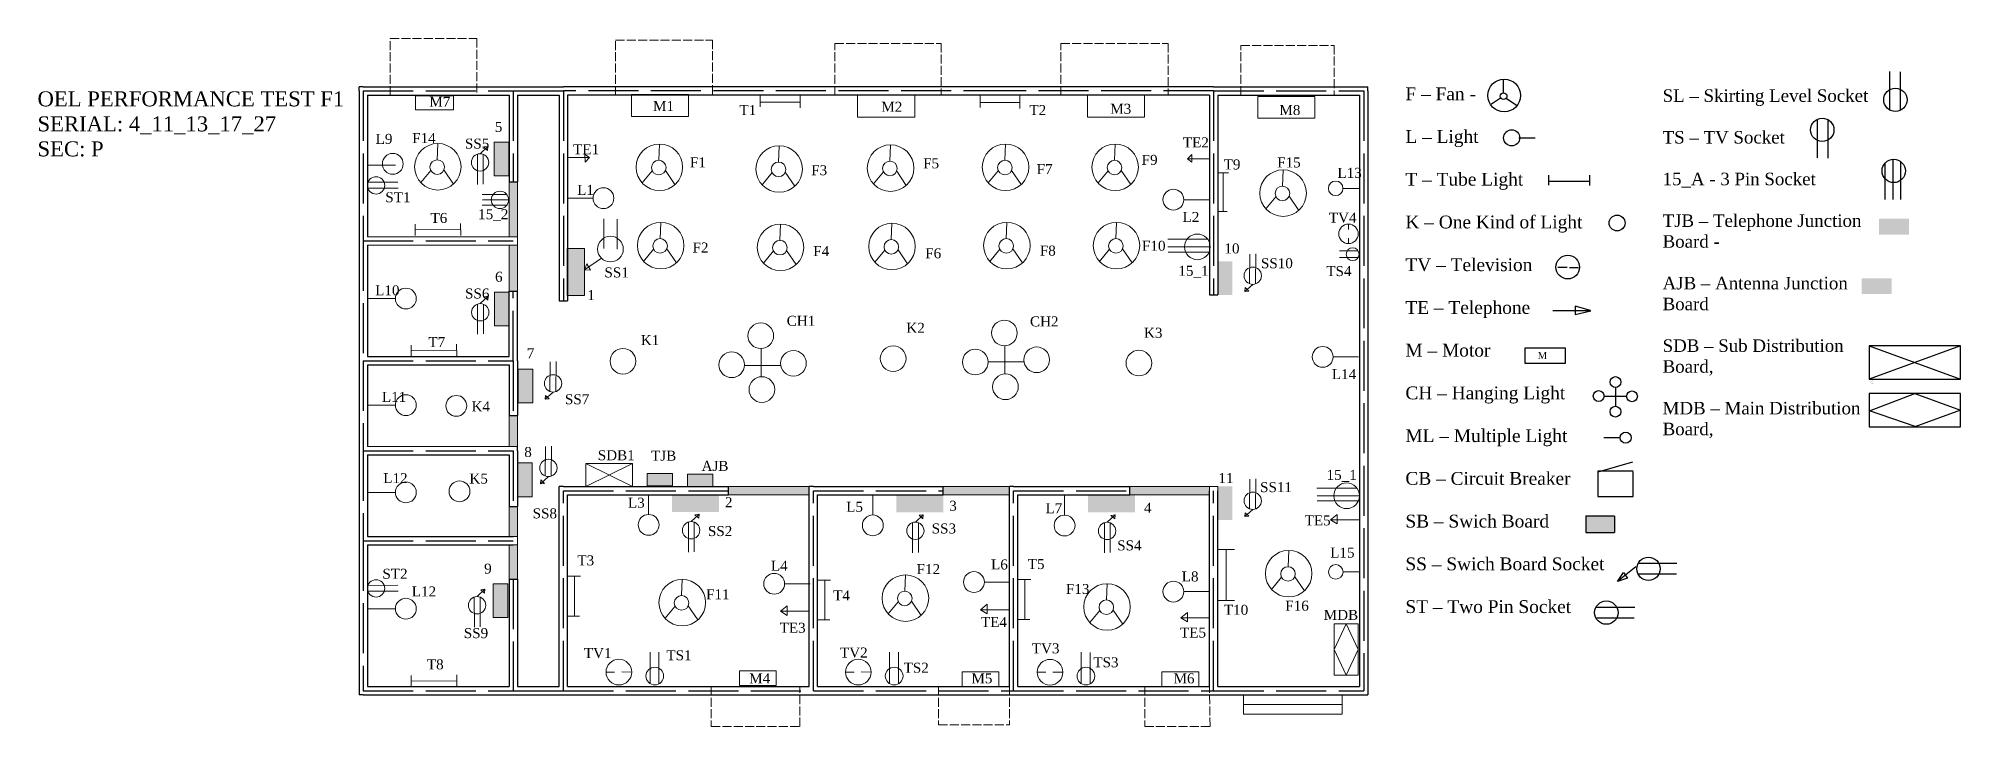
# Model space of a CAD drawing. Header units: inches. Extents: x -204 to 2101, y 273 to 1099.
import ezdxf

# ---------------------------------------------------------------- set-up
doc = ezdxf.new("R2010")
doc.units = ezdxf.units.IN
doc.header["$LTSCALE"] = 5
doc.header["$MEASUREMENT"] = 0
doc.linetypes.add('ACAD_ISO02W100', pattern=[15, 12, -3])

msp = doc.modelspace()

# ---------------------------------------------------------------- hatches: boundary and pattern name
at = {"lineweight": 18, "ltscale": 0.18}
h = msp.add_hatch(color=256, dxfattribs=at)
h.set_gradient(color1=(77, 179, 90), color2=(101, 189, 113), one_color=1, tint=0.57)
h.paths.add_polyline_path([(342.4, 974.1), (360, 974.1), (360, 933.6), (342.4, 933.6)])
h = msp.add_hatch(color=256, dxfattribs=at)
h.set_gradient(color1=(42, 68, 213), color2=(72, 94, 219), one_color=1, tint=0.57)
h.paths.add_polyline_path([(360.2, 926.6), (360.2, 860.7), (370.2, 860.7), (370.2, 926.6)])
h = msp.add_hatch(color=5)
h.set_gradient(color1=(241, 4, 51), color2=(252, 64, 102), one_color=1, tint=0.62)
h.paths.add_polyline_path([(2039.1, 863.2), (2039.1, 882.2), (2003.4, 882.2), (2003.4, 875.6), (2003.4, 863.2)])
h = msp.add_hatch(color=256, dxfattribs=at)
h.set_gradient(color1=(42, 68, 213), color2=(72, 94, 219), one_color=1, tint=0.57)
h.paths.add_polyline_path([(360.2, 795.4), (360.2, 850.7), (370.2, 850.7), (370.2, 795.4)])
h = msp.add_hatch(color=256, dxfattribs=at)
h.set_gradient(color1=(88, 175, 80), color2=(112, 186, 105), one_color=1, tint=0.57)
h.paths.add_polyline_path([(429.6, 846.5), (450.4, 846.5), (450.4, 790.1), (429.6, 790.1)])
h = msp.add_hatch(color=256, dxfattribs=at)
h.set_gradient(color1=(77, 179, 90), color2=(101, 189, 113), one_color=1, tint=0.57)
h.paths.add_polyline_path([(1210.2, 831.1), (1227.8, 831.1), (1227.8, 790.7), (1210.2, 790.7)])
h = msp.add_hatch(color=5)
h.set_gradient(color1=(110, 175, 168), color2=(97, 168, 161), one_color=1, tint=0.52, name='SPHERICAL')
h.paths.add_polyline_path([(2018.3, 791.9), (2018.3, 810.8), (1982.5, 810.8), (1982.5, 804.3), (1982.5, 791.9)])
h = msp.add_hatch(color=256, dxfattribs=at)
h.set_gradient(color1=(77, 179, 90), color2=(101, 189, 113), one_color=1, tint=0.57)
h.paths.add_polyline_path([(342.6, 794.2), (360.3, 794.2), (360.3, 753.7), (342.6, 753.7)])
h = msp.add_hatch(color=256, dxfattribs=at)
h.set_gradient(color1=(77, 179, 90), color2=(101, 189, 113), one_color=1, tint=0.57)
h.paths.add_polyline_path([(370.9, 701.8), (388.6, 701.8), (388.6, 661.3), (370.9, 661.3)])
h = msp.add_hatch(color=256, dxfattribs=at)
h.set_gradient(color1=(42, 68, 213), color2=(72, 94, 219), one_color=1, tint=0.57)
h.paths.add_polyline_path([(360.2, 646), (370.2, 646), (370.2, 608.7), (360.2, 608.7)])
h = msp.add_hatch(color=256, dxfattribs=at)
h.set_gradient(color1=(77, 179, 90), color2=(101, 189, 113), one_color=1, tint=0.57)
h.paths.add_polyline_path([(370.2, 589.1), (387.8, 589.1), (387.8, 548.6), (370.2, 548.6)])
h = msp.add_hatch(color=256, dxfattribs=at)
h.set_gradient(color1=(247, 8, 56), color2=(248, 42, 84), one_color=1, tint=0.57)
h.paths.add_polyline_path([(525.8, 576.6), (556.2, 576.6), (556.2, 561.8), (525.8, 561.8)])
h = msp.add_hatch(color=256, dxfattribs=at)
h.set_gradient(color1=(78, 177, 139), color2=(103, 188, 155), one_color=1, tint=0.57)
h.paths.add_polyline_path([(574.1, 575.5), (604.5, 575.5), (604.5, 560.7), (574.1, 560.7)])
h = msp.add_hatch(color=256, dxfattribs=at)
h.set_gradient(color1=(42, 68, 213), color2=(72, 94, 219), one_color=1, tint=0.57)
h.paths.add_polyline_path([(623.1, 560.7), (720.2, 560.7), (720.2, 550.7), (623.1, 550.7)])
h = msp.add_hatch(color=256, dxfattribs=at)
h.set_gradient(color1=(42, 68, 213), color2=(72, 94, 219), one_color=1, tint=0.57)
h.paths.add_polyline_path([(880.9, 560.7), (960.2, 560.7), (960.2, 550.7), (880.9, 550.7)])
h = msp.add_hatch(color=256, dxfattribs=at)
h.set_gradient(color1=(42, 68, 213), color2=(72, 94, 219), one_color=1, tint=0.57)
h.paths.add_polyline_path([(1104.8, 550.7), (1104.8, 560.7), (1200.2, 560.7), (1200.2, 550.7)])
h = msp.add_hatch(color=256, dxfattribs=at)
h.set_gradient(color1=(77, 179, 90), color2=(101, 189, 113), one_color=1, tint=0.57)
h.paths.add_polyline_path([(1210.2, 560.9), (1227.8, 560.9), (1227.8, 520.5), (1210.2, 520.5)])
h = msp.add_hatch(color=256, dxfattribs=at)
h.set_gradient(color1=(42, 68, 213), color2=(72, 94, 219), one_color=1, tint=0.57)
h.paths.add_polyline_path([(360.2, 536.7), (370.2, 536.7), (370.2, 500.7), (360.2, 500.7)])
h = msp.add_hatch(color=256, dxfattribs=at)
h.set_gradient(color1=(88, 175, 80), color2=(112, 186, 105), one_color=1, tint=0.57)
h.paths.add_polyline_path([(555.6, 530.4), (555.6, 551.3), (612, 551.3), (612, 530.4)])
h = msp.add_hatch(color=256, dxfattribs=at)
h.set_gradient(color1=(88, 175, 80), color2=(112, 186, 105), one_color=1, tint=0.57)
h.paths.add_polyline_path([(824.4, 529.8), (824.4, 550.7), (880.9, 550.7), (880.9, 529.8)])
h = msp.add_hatch(color=256, dxfattribs=at)
h.set_gradient(color1=(88, 175, 80), color2=(112, 186, 105), one_color=1, tint=0.57)
h.paths.add_polyline_path([(1054.4, 529.7), (1054.4, 550.5), (1110.9, 550.5), (1110.9, 529.7)])
h = msp.add_hatch(color=5)
h.set_gradient(color1=(102, 122, 110), color2=(122, 144, 130), one_color=1, tint=0.52, name='SPHERICAL')
h.paths.add_polyline_path([(1651.7, 525.1), (1651.7, 505.7), (1686.1, 505.7), (1686.1, 525.1)])
h = msp.add_hatch(color=256, dxfattribs=at)
h.set_gradient(color1=(42, 68, 213), color2=(72, 94, 219), one_color=1, tint=0.57)
h.paths.add_polyline_path([(370.2, 490.7), (370.2, 449.8), (360.2, 449.8), (360.2, 490.7)])
h = msp.add_hatch(color=256, dxfattribs=at)
h.set_gradient(color1=(77, 179, 90), color2=(101, 189, 113), one_color=1, tint=0.57)
h.paths.add_polyline_path([(341, 444.1), (358.6, 444.1), (358.6, 403.6), (341, 403.6)])

# ---------------------------------------------------------------- linework, layer by layer
at = {"linetype": 'ACAD_ISO02W100', "lineweight": 18, "ltscale": 0.18}
for p, q in [((217.4, 1030.7), (217.4, 1098.6)), ((217.4, 1098.6), (321.4, 1098.6)), ((321.4, 1098.6), (321.4, 1030.7)), ((487.9, 1030.7), (487.9, 1096.7)), ((487.9, 1096.7), (604.2, 1096.7)), ((604.2, 1096.7), (604.2, 1030.7)), ((750.9, 1030.7), (750.9, 1092.7)), ((750.9, 1092.7), (878.5, 1092.7)), ((878.5, 1092.7), (878.5, 1030.7)), ((1021.9, 1030.7), (1021.9, 1092.7)), ((1021.9, 1092.7), (1150.5, 1092.7)), ((1150.5, 1092.7), (1150.5, 1030.7)), ((1237.8, 1030.7), (1237.8, 1090.3)), ((1237.8, 1090.3), (1349.6, 1090.3)), ((1349.6, 1090.3), (1349.6, 1030.7)), ((602.6, 320.7), (602.6, 272.7)), ((708.7, 272.7), (708.7, 320.7)), ((875.3, 320.7), (875.3, 274.8)), ((960.2, 320.7), (960.2, 274.8)), ((1122.5, 320.7), (1122.5, 272.7)), ((1201, 272.7), (1200.2, 320.7)), ((602.6, 272.7), (708.7, 272.7)), ((875.3, 274.8), (960.2, 274.8)), ((1122.5, 272.7), (1201, 272.7))]:
    msp.add_line(p, q, dxfattribs=at)
for p, q in [((180.2, 1035.7), (180.2, 1040.7)), ((185.2, 1040.7), (180.2, 1040.7)), ((185.2, 1040.7), (365.2, 1040.7)), ((365.2, 1040.7), (425.2, 1040.7)), ((965.2, 1040.7), (425.2, 1040.7)), ((1205.2, 1040.7), (965.2, 1040.7)), ((1205.2, 1040.7), (1385.2, 1040.7)), ((1385.2, 1040.7), (1390.2, 1040.7)), ((1390.2, 1035.7), (1390.2, 1040.7)), ((180.2, 1035.7), (180.2, 855.7)), ((190.2, 1030.7), (360.2, 1030.7)), ((190.2, 1030.7), (190.2, 860.7)), ((360.2, 1030.7), (360.2, 926.6)), ((370.2, 1030.7), (420.2, 1030.7)), ((370.2, 1030.7), (370.2, 926.6)), ((420.2, 1030.7), (420.2, 783.7)), ((965.2, 1030.7), (430.2, 1030.7)), ((430.2, 1030.7), (430.2, 783.7)), ((1200.2, 1030.7), (965.2, 1030.7)), ((1200.2, 1030.7), (1200.2, 790.7)), ((1210.2, 1030.7), (1380.2, 1030.7)), ((1210.2, 1030.7), (1210.2, 790.7)), ((1380.2, 1030.7), (1380.2, 320.7)), ((1390.2, 1035.7), (1390.2, 315.7)), ((360.2, 926.6), (370.2, 926.6)), ((180.2, 855.7), (180.2, 711.7)), ((190.2, 850.7), (190.2, 716.7)), ((360.2, 716.7), (360.2, 795.4)), ((360.2, 795.4), (370.2, 795.4)), ((370.2, 711.7), (370.2, 795.4)), ((1200.2, 790.7), (1210.2, 790.7)), ((420.2, 783.7), (430.2, 783.7)), ((190.2, 716.7), (360.2, 716.7)), ((180.2, 711.7), (180.2, 603.7)), ((190.2, 706.7), (360.2, 706.7)), ((190.2, 706.7), (190.2, 608.7)), ((360.2, 706.7), (360.2, 646)), ((370.2, 711.7), (370.2, 646)), ((360.2, 646), (370.2, 646)), ((180.2, 603.7), (180.2, 495.7)), ((370.2, 603.7), (370.2, 608.7)), ((370.2, 603.7), (370.2, 536.7)), ((190.2, 598.7), (360.2, 598.7)), ((190.2, 598.7), (190.2, 500.7)), ((360.2, 598.7), (360.2, 536.7)), ((420.2, 555.7), (420.2, 560.7)), ((425.2, 560.7), (420.2, 560.7)), ((420.2, 320.7), (420.2, 555.7)), ((425.2, 560.7), (623.1, 560.7)), ((623.1, 550.7), (623.1, 560.7)), ((720.2, 555.7), (720.2, 560.7)), ((725.2, 560.7), (720.2, 560.7)), ((720.2, 320.7), (720.2, 555.7)), ((725.2, 560.7), (880.9, 560.7)), ((880.9, 550.7), (880.9, 560.7)), ((960.2, 555.7), (960.2, 560.7)), ((965.2, 560.7), (960.2, 560.7)), ((960.2, 320.7), (960.2, 555.7)), ((965.2, 560.7), (1104.8, 560.7)), ((1104.8, 550.7), (1104.8, 560.7)), ((1200.2, 320.7), (1200.2, 555.7)), ((1210.2, 320.7), (1210.2, 555.7)), ((360.2, 536.7), (370.2, 536.7)), ((430.2, 320.7), (430.2, 550.7)), ((430.2, 550.7), (623.1, 550.7)), ((730.2, 320.7), (730.2, 550.7)), ((730.2, 550.7), (880.9, 550.7)), ((970.2, 320.7), (970.2, 550.7)), ((970.2, 550.7), (1104.8, 550.7)), ((180.2, 495.7), (180.2, 315.7)), ((190.2, 500.7), (365.2, 500.7)), ((190.2, 490.7), (365.2, 490.7)), ((190.2, 490.7), (190.2, 320.7)), ((360.2, 449.8), (360.2, 320.7)), ((360.2, 449.8), (370.2, 449.8)), ((370.2, 449.8), (370.2, 320.7)), ((180.2, 315.7), (180.2, 310.7)), ((185.2, 310.7), (180.2, 310.7)), ((185.2, 310.7), (365.2, 310.7)), ((190.2, 320.7), (360.2, 320.7)), ((365.2, 310.7), (425.2, 310.7)), ((370.2, 320.7), (420.2, 320.7)), ((425.2, 310.7), (725.2, 310.7)), ((430.2, 320.7), (720.2, 320.7)), ((725.2, 310.7), (965.2, 310.7)), ((730.2, 320.7), (960.2, 320.7)), ((965.2, 310.7), (1205.2, 310.7)), ((970.2, 320.7), (1200.2, 320.7)), ((1205.2, 310.7), (1385.2, 310.7)), ((1210.2, 320.7), (1380.2, 320.7)), ((1385.2, 310.7), (1390.2, 310.7)), ((1390.2, 315.7), (1390.2, 310.7))]:
    msp.add_line(p, q)
at = {"color": 5}
for p, q in [((1553, 1033.1), (1553, 1049.5)), ((2016.2, 1012.2), (2016.2, 1059.1)), ((2029, 1012.2), (2029, 1058.5)), ((1549.3, 1027.1), (1537.4, 1019)), ((1556.4, 1026.7), (1569.2, 1018.1)), ((1929.1, 1001.6), (1929.1, 955.4)), ((1941.9, 1001.6), (1941.9, 954.8)), ((1571.4, 979.3), (1591, 979.3)), ((2010.2, 948.5), (2010.2, 905.5)), ((2019.9, 953.6), (2019.9, 905.2)), ((2029.1, 950.2), (2029.1, 905.5)), ((1607, 934.4), (1607, 922.5)), ((1607.4, 927.4), (1656, 927.4)), ((1656, 934.5), (1656, 922)), ((1629.2, 823.8), (1617.9, 823.8)), ((1632, 823.8), (1643, 823.8)), ((1612.2, 771.9), (1657.2, 771.9)), ((1657.2, 771.9), (1638.9, 777.1)), ((1638.9, 777.1), (1638.9, 767.2)), ((1638.9, 767.2), (1657.7, 771.7)), ((1627.3, 726.8), (1578.3, 726.8)), ((1578.4, 726.8), (1578.4, 708.9)), ((1627.3, 708.9), (1627.3, 726.8)), ((2101.1, 729.6), (1991.3, 729.6)), ((1991.3, 729.6), (1991.3, 713.2)), ((1991.3, 729.6), (2101.1, 689.7)), ((2101.1, 729.6), (1991.3, 689.7)), ((1991.3, 718.4), (1991.3, 689.7)), ((2101.1, 689.7), (2101.1, 729.6)), ((1578.4, 708.9), (1627.3, 708.9)), ((1673.7, 669.3), (1700.2, 669.3)), ((1687.2, 679.8), (1687.2, 657.4)), ((1991.3, 689.7), (2101.1, 689.7)), ((2101.1, 672.3), (1991.3, 672.3)), ((1991.3, 672.3), (1991.3, 655.9)), ((1991.8, 651.5), (2046.2, 672.3)), ((2046.2, 672.3), (2101.1, 652.3)), ((2101.1, 632.3), (2101.1, 672.3)), ((1991.3, 661), (1991.3, 632.3)), ((2046.5, 632.8), (1991.8, 651.5)), ((2101.1, 652.3), (2046.2, 632.3)), ((1991.3, 632.3), (2101.1, 632.3)), ((1673.2, 619.7), (1692.8, 619.7)), ((1708.4, 579.1), (1666, 579.1)), ((1666, 579.1), (1666, 548.8)), ((1666.6, 578.6), (1707.8, 590.5)), ((1708.4, 548.8), (1708.4, 578.6)), ((1666, 548.8), (1708.4, 548.8)), ((1651.7, 525.7), (1651.7, 505.7)), ((1686.1, 525.1), (1651.7, 525.1)), ((1686.1, 525.1), (1686.1, 505.7)), ((1651.7, 505.7), (1686.1, 505.7)), ((1711.5, 464.5), (1689.6, 446.9)), ((1714, 468.8), (1760.8, 468.8)), ((1689.6, 446.9), (1696.7, 457.6)), ((1701.6, 450.9), (1689.6, 447)), ((1696.7, 457.6), (1701.6, 450.9)), ((1714, 456), (1760.2, 456)), ((1663.4, 416.1), (1710.2, 416.1)), ((1663.4, 403.4), (1709.6, 403.4))]:
    msp.add_line(p, q, dxfattribs=at)
at = {"color": 1, "linetype": 'ACAD_ISO02W100'}
for p, q in [((185.2, 1035.7), (365.2, 1035.7)), ((185.2, 1035.7), (185.2, 855.7)), ((365.2, 1035.7), (425.2, 1035.7)), ((365.2, 1035.7), (365.2, 926.6)), ((965.2, 1035.7), (425.2, 1035.7)), ((425.2, 1035.7), (425.2, 783.7)), ((1205.2, 1035.7), (965.2, 1035.7)), ((1205.2, 1035.7), (1385.2, 1035.7)), ((1205.2, 1035.7), (1205.2, 790.7)), ((1385.2, 1035.7), (1385.2, 315.7)), ((185.2, 855.7), (185.2, 711.7)), ((185.2, 855.7), (365.2, 855.7)), ((365.2, 711.7), (365.2, 795.4)), ((185.2, 711.7), (185.2, 603.7)), ((185.2, 711.7), (365.2, 711.7)), ((365.2, 711.7), (365.2, 646)), ((185.2, 603.7), (185.2, 495.7)), ((185.2, 603.7), (365.2, 603.7)), ((365.2, 603.7), (365.2, 536.7)), ((425.2, 315.7), (425.2, 555.7)), ((425.2, 555.7), (623.1, 555.7)), ((725.2, 315.7), (725.2, 555.7)), ((725.2, 555.7), (880.9, 555.7)), ((965.2, 315.7), (965.2, 555.7)), ((965.2, 555.7), (1104.8, 555.7)), ((1205.2, 315.7), (1205.2, 555.7)), ((185.2, 495.7), (185.2, 315.7)), ((185.2, 495.7), (365.2, 495.7)), ((365.2, 449.8), (365.2, 315.7)), ((185.2, 315.7), (365.2, 315.7)), ((365.2, 315.7), (425.2, 315.7)), ((425.2, 315.7), (725.2, 315.7)), ((725.2, 315.7), (965.2, 315.7)), ((965.2, 315.7), (1205.2, 315.7)), ((1205.2, 315.7), (1385.2, 315.7))]:
    msp.add_line(p, q, dxfattribs=at)
at = {"lineweight": 18, "ltscale": 0.18}
for p, q in [((660.9, 1022.3), (709.4, 1022.3)), ((661.3, 1031), (661.3, 1016.5)), ((709.1, 1030.6), (709.1, 1015.3)), ((924.7, 1021.6), (973.3, 1021.6)), ((925.2, 1030.3), (925.2, 1015.8)), ((972.9, 1029.9), (972.9, 1014.6)), ((273.9, 952.9), (274.7, 972.5)), ((325.3, 960.2), (334.8, 969)), ((334.8, 969), (329.9, 968.5)), ((329.9, 968.5), (334.4, 964.2)), ((334.4, 964.2), (334.8, 969)), ((539.6, 952.4), (540.4, 971.9)), ((683.3, 950.3), (684.1, 969.8)), ((816.9, 951.3), (817.7, 970.9)), ((954.8, 952.4), (955.6, 971.9)), ((1086.3, 952.4), (1087.1, 971.9)), ((223.8, 946.5), (190.2, 946.5)), ((322.1, 959.7), (322.2, 923.5)), ((329.1, 959.5), (329.2, 923.9)), ((430.2, 955.6), (456.5, 955.6)), ((456.5, 955.6), (451, 959.5)), ((451, 959.5), (451.2, 950.2)), ((451.2, 950.2), (456.5, 955.6)), ((1178.9, 959.5), (1173.7, 954)), ((1200, 954.2), (1173.7, 954)), ((1173.7, 954), (1179.1, 950.2)), ((1179.1, 950.2), (1178.9, 959.5)), ((190.9, 926), (226.5, 926.1)), ((266.1, 940.3), (254.1, 925.7)), ((282, 940.8), (293.5, 923.9)), ((360.2, 926.6), (360.2, 860.7)), ((370.2, 860.7), (370.2, 926.6)), ((531.8, 939.7), (519.8, 925.2)), ((547.6, 940.2), (559.1, 923.3)), ((675.5, 937.6), (663.5, 923.1)), ((691.3, 938.1), (702.8, 921.2)), ((809.1, 938.7), (797.1, 924.1)), ((825, 939.2), (836.5, 922.2)), ((946.9, 939.7), (934.9, 925.2)), ((962.8, 940.2), (974.3, 923.3)), ((1078.5, 939.7), (1066.5, 925.2)), ((1094.3, 940.2), (1105.8, 923.3)), ((1210.2, 937.4), (1223, 937.4)), ((1216.6, 937.4), (1216.6, 890.9)), ((1287.7, 921.4), (1288.5, 940.9)), ((190.7, 919), (226.9, 919.1)), ((357.2, 911.5), (327.9, 911.5)), ((359.7, 904.9), (328.2, 904.9)), ((460.8, 906.9), (430.2, 906.9)), ((1169.4, 905.1), (1200, 905.1)), ((1279.9, 908.7), (1267.9, 894.2)), ((1295.7, 909.2), (1307.2, 892.3)), ((1360.3, 918.7), (1380.2, 918.7)), ((302.1, 862), (302, 876.5)), ((357.6, 898.6), (327.9, 898.6)), ((473.9, 846.4), (473.9, 882.2)), ((489.6, 845.9), (489.6, 881.7)), ((541.2, 858.3), (542, 877.9)), ((818.6, 857.3), (819.4, 876.9)), ((956.4, 858.3), (957.2, 877.9)), ((1087.9, 858.3), (1088.7, 877.9)), ((1210.2, 890.9), (1221.6, 890.9)), ((360.2, 860.7), (190.2, 860.7)), ((247.4, 862.2), (247.4, 875.6)), ((247.4, 868.9), (302, 869.3)), ((360.2, 860.7), (370.2, 860.7)), ((370.2, 850.7), (370.2, 860.7)), ((684.9, 856.2), (685.7, 875.8)), ((1198.1, 857.6), (1150.1, 857.6)), ((1366.9, 875.8), (1366.9, 869.3)), ((1366.9, 852.4), (1366.9, 858.9)), ((190.2, 850.7), (360.2, 850.7)), ((360.2, 795.4), (360.2, 850.7)), ((360.2, 850.7), (370.2, 850.7)), ((370.2, 795.4), (370.2, 850.7)), ((471, 834.8), (450.4, 821)), ((533.4, 845.7), (521.4, 831.1)), ((549.3, 846.2), (560.8, 829.3)), ((677.1, 843.6), (665.1, 829)), ((693, 844.1), (704.5, 827.2)), ((810.7, 844.6), (798.7, 830.1)), ((826.6, 845.1), (838.1, 828.2)), ((948.6, 845.7), (936.6, 831.1)), ((964.4, 846.2), (975.9, 829.3)), ((1080.1, 845.7), (1068.1, 831.1)), ((1096, 846.2), (1107.5, 829.3)), ((1201.1, 848.5), (1150.4, 848.5)), ((1199.8, 842.3), (1150.6, 842.3)), ((1248.3, 804.3), (1248.6, 839.9)), ((1255.3, 804), (1255.6, 840.2)), ((1378.6, 843.7), (1356, 843.7)), ((1378.6, 835.6), (1356.2, 835.6)), ((450.4, 821), (453.2, 828.1)), ((457.7, 820.6), (450.4, 821)), ((453.2, 828.1), (457.7, 820.6)), ((223.8, 786.4), (190.2, 786.4)), ((325.6, 780.3), (335, 789.1)), ((335, 789.1), (330.2, 788.6)), ((330.2, 788.6), (334.7, 784.3)), ((334.7, 784.3), (335, 789.1)), ((1252, 803.5), (1242.5, 794.9)), ((1242.9, 799.6), (1242.5, 794.9)), ((1242.5, 794.9), (1247.4, 795.3)), ((1247.4, 795.3), (1242.9, 799.6)), ((322.3, 779.8), (322.4, 743.6)), ((329.4, 779.6), (329.5, 744)), ((242.6, 717.3), (242.6, 730.6)), ((242.6, 724), (297.2, 724.3)), ((297.3, 717.1), (297.2, 731.6)), ((662.5, 706.1), (662.5, 726.5)), ((954.7, 709.4), (954.7, 729.8)), ((1348.5, 716.4), (1379.1, 716.4)), ((409, 674.9), (409.3, 710.5)), ((416.1, 674.7), (416.4, 710.8)), ((642.5, 706.1), (686.1, 706.1)), ((662.5, 706.1), (662.5, 692.5)), ((934.2, 710.4), (977.8, 710.4)), ((954.7, 709.4), (954.7, 695.8)), ((412.8, 674.2), (403.2, 665.5)), ((403.6, 670.2), (403.2, 665.5)), ((408.1, 665.9), (403.6, 670.2)), ((223.8, 658.5), (190.2, 658.5)), ((360.2, 646), (360.2, 608.7)), ((370.2, 646), (370.2, 608.7)), ((403.2, 665.5), (408.1, 665.9)), ((190.2, 608.7), (360.2, 608.7)), ((360.2, 608.7), (370.2, 608.7)), ((403.4, 573.4), (403.8, 609)), ((410.5, 573.2), (410.8, 609.3)), ((452, 588.3), (508, 560.9)), ((452, 560.9), (508, 588.3)), ((223.8, 553.8), (190.2, 553.8)), ((407.2, 572.7), (397.7, 564)), ((398.1, 568.8), (397.7, 564)), ((397.7, 564), (402.5, 564.5)), ((402.5, 564.5), (398.1, 568.8)), ((623.1, 560.7), (720.2, 560.7)), ((720.2, 560.7), (720.2, 550.7)), ((880.9, 560.7), (960.2, 560.7)), ((960.2, 560.7), (960.2, 550.7)), ((1104.8, 560.7), (1200.2, 560.7)), ((1210.2, 561), (1200.2, 560.7)), ((1200.2, 550.7), (1200.2, 560.7)), ((1210.2, 555.7), (1210.2, 561)), ((1248.3, 534.1), (1248.6, 569.7)), ((1255.3, 533.8), (1255.6, 570)), ((1377.1, 558.9), (1329.1, 558.9)), ((360.2, 536.7), (360.2, 500.7)), ((370.2, 536.7), (370.2, 500.7)), ((527.5, 527.3), (527.5, 550.7)), ((623.1, 550.7), (720.2, 550.7)), ((796.4, 526.7), (796.4, 550.1)), ((880.9, 550.7), (960.2, 550.7)), ((1026.4, 526.6), (1026.4, 549.9)), ((1104.8, 550.7), (1200.2, 550.7)), ((1252, 533.3), (1242.5, 524.7)), ((1380.1, 549.7), (1329.3, 549.7)), ((1378.8, 543.6), (1329.5, 543.6)), ((575.3, 518.2), (575.3, 482)), ((578.5, 518.7), (588, 527.5)), ((582.3, 518), (582.3, 482.4)), ((588, 527.5), (583.1, 527)), ((583.1, 527), (587.6, 522.7)), ((587.6, 522.7), (588, 527.5)), ((844.1, 517.6), (844.1, 481.4)), ((847.4, 518.1), (856.9, 526.9)), ((851.2, 517.4), (851.2, 481.8)), ((856.9, 526.9), (852, 526.4)), ((852, 526.4), (856.5, 522.1)), ((856.5, 522.1), (856.9, 526.9)), ((1074.1, 517.4), (1074.1, 481.3)), ((1077.4, 517.9), (1086.9, 526.7)), ((1081.2, 517.2), (1081.2, 481.7)), ((1086.9, 526.7), (1082, 526.2)), ((1082, 526.2), (1086.5, 522)), ((1086.5, 522), (1086.9, 526.7)), ((1242.9, 529.4), (1242.5, 524.7)), ((1242.5, 524.7), (1247.4, 525.1)), ((1247.4, 525.1), (1242.9, 529.4)), ((1353.4, 527.3), (1345.3, 520.9)), ((1380.2, 520.9), (1345.3, 520.9)), ((1345.3, 520.9), (1353.4, 516)), ((1353.4, 516), (1353.4, 527.3)), ((370.2, 500.7), (360.2, 500.7)), ((360.2, 449.8), (360.2, 490.7)), ((360.2, 490.7), (370.2, 490.7)), ((360.2, 490.7), (370.2, 490.7)), ((360.2, 449.8), (360.2, 490.7)), ((370.2, 500.7), (370.2, 490.7)), ((370.2, 449.8), (370.2, 495.7)), ((370.2, 490.7), (370.2, 449.8)), ((1210.6, 485.3), (1230.3, 485.3)), ((1220.4, 485.3), (1220.4, 423.9)), ((1294.4, 464.6), (1295.2, 484.2)), ((190.9, 442.2), (226.5, 442.3)), ((370.2, 449.8), (360.2, 449.8)), ((430.4, 453.2), (445.6, 453.2)), ((438.6, 405), (438.6, 453.5)), ((567, 429.9), (567.8, 449.5)), ((690.6, 444.1), (721.2, 444.1)), ((730.6, 448.5), (745.8, 448.5)), ((738.8, 400.3), (738.8, 448.9)), ((834.7, 435.2), (835.5, 454.8)), ((930.2, 446.2), (960.8, 446.2)), ((970.6, 449.1), (985.8, 449.1)), ((978.8, 400.9), (978.8, 449.4)), ((1076.5, 424.7), (1077.3, 444.3)), ((1286.6, 452), (1274.6, 437.4)), ((1302.5, 452.5), (1314, 435.6)), ((1360.4, 458.4), (1380.3, 458.4)), ((190.7, 435.2), (226.9, 435.3)), ((318.4, 428.2), (318.5, 392)), ((321.7, 428.7), (331.1, 437.5)), ((325.4, 428), (325.5, 392.4)), ((331.1, 437.5), (326.2, 437)), ((326.2, 437), (330.8, 432.7)), ((330.8, 432.7), (331.1, 437.5)), ((559.2, 417.2), (547.2, 402.7)), ((575.1, 417.7), (586.6, 400.8)), ((693.6, 417.5), (685.6, 411.1)), ((693.6, 406.2), (693.6, 417.5)), ((826.9, 422.6), (814.9, 408)), ((842.8, 423.1), (854.3, 406.2)), ((933.5, 419.5), (925.5, 413)), ((933.5, 408.1), (933.5, 419.5)), ((1169.4, 434.7), (1200, 434.7)), ((1210.6, 423.9), (1230.3, 423.9)), ((223.8, 414.2), (190.2, 414.2)), ((430, 405.4), (444.4, 405.4)), ((720.4, 411.1), (685.6, 411.1)), ((685.6, 411.1), (693.6, 406.2)), ((730.2, 400.8), (744.7, 400.8)), ((960.3, 413), (925.5, 413)), ((925.5, 413), (933.5, 408.1)), ((970.2, 401.3), (984.7, 401.3)), ((1068.7, 412.1), (1056.7, 397.5)), ((1084.6, 412.6), (1096.1, 395.6)), ((1174, 409.6), (1166, 403.2)), ((1200.8, 403.2), (1166, 403.2)), ((1166, 403.2), (1174, 398.3)), ((1174, 398.3), (1174, 409.6)), ((1364.1, 396.2), (1349.7, 365.4)), ((1378.4, 365.4), (1364.1, 396.2)), ((529.3, 324.4), (529.3, 362.1)), ((539.9, 324.1), (539.9, 362)), ((816.4, 324.4), (816.4, 362.1)), ((827, 324.1), (827, 362)), ((1046.4, 324.3), (1046.4, 362)), ((1057, 323.9), (1057, 361.8)), ((1349.7, 365.4), (1364.1, 334.6)), ((1364.1, 334.6), (1378.4, 365.4)), ((242.7, 320.7), (242.7, 334)), ((242.7, 327.3), (297.3, 327.7)), ((297.4, 320.5), (297.3, 334.9)), ((476.4, 338.1), (486.7, 338.1)), ((507.2, 338.1), (495.2, 338.4)), ((763.6, 338.1), (773.9, 338.1)), ((794.3, 338.1), (782.4, 338.4)), ((993.6, 338), (1003.9, 338)), ((1024.3, 338), (1012.4, 338.2)), ((1241, 299.1), (1359.3, 299.1))]:
    msp.add_line(p, q, dxfattribs=at)
for points in [[(247.7, 1029.6), (293.4, 1029.6), (293.4, 1012.8), (247.7, 1012.8)], [(506.9, 1031.2), (575.3, 1031.2), (575.3, 1005), (506.9, 1005)], [(778.2, 1030.5), (846.6, 1030.5), (846.6, 1004.3), (778.2, 1004.3)], [(1053.7, 1030.5), (1122.1, 1030.5), (1122.1, 1004.3), (1053.7, 1004.3)], [(1258, 1029), (1326.4, 1029), (1326.4, 1002.8), (1258, 1002.8)], [(342.4, 974.1), (360, 974.1), (360, 933.6), (342.4, 933.6)], [(429.6, 846.5), (450.4, 846.5), (450.4, 790.1), (429.6, 790.1)], [(342.6, 794.2), (360.3, 794.2), (360.3, 753.7), (342.6, 753.7)], [(370.9, 701.8), (388.6, 701.8), (388.6, 661.3), (370.9, 661.3)], [(370.2, 589.1), (387.8, 589.1), (387.8, 548.6), (370.2, 548.6)], [(452, 588.3), (508, 588.3), (508, 560.9), (452, 560.9)], [(525.8, 576.6), (556.2, 576.6), (556.2, 561.8), (525.8, 561.8)], [(574.1, 575.5), (604.5, 575.5), (604.5, 560.7), (574.1, 560.7)], [(341, 444.1), (358.6, 444.1), (358.6, 403.6), (341, 403.6)], [(1349.7, 396.2), (1378.4, 396.2), (1378.4, 334.6), (1349.7, 334.6)], [(636.3, 339.7), (680.5, 339.7), (680.5, 321.9), (636.3, 321.9)], [(903.5, 338.4), (947.7, 338.4), (947.7, 320.7), (903.5, 320.7)], [(1143.2, 338.4), (1187.4, 338.4), (1187.4, 320.7), (1143.2, 320.7)], [(1241, 310.3), (1359.3, 310.3), (1359.3, 287.8), (1241, 287.8)]]:
    msp.add_lwpolyline(points, close=True, dxfattribs=at)
at = {"color": 5}
for centre, radius in [((1553.7, 1030.1), 19.6), ((2022.9, 1025), 14), ((1553, 1029.3), 4.02), ((1935.2, 988.9), 14), ((1562.7, 979.3), 9.68), ((2020.9, 939.6), 14), ((1689.1, 877.1), 9.51), ((1629.9, 824.2), 14.2), ((1687.2, 686.2), 6.49), ((1667, 669.4), 6.49), ((1707, 669.1), 6.49), ((1687.1, 650.7), 6.49), ((1699.4, 619.4), 6.67), ((1726.7, 462.1), 14), ((1676.2, 409.5), 14)]:
    msp.add_circle(centre, radius, dxfattribs=at)
at = {"lineweight": 18, "ltscale": 0.18}
for centre, radius in [((274.7, 944.6), 27.9), ((540.4, 944), 27.9), ((684.1, 941.9), 27.9), ((817.7, 943), 27.9), ((955.6, 944), 27.9), ((1087.1, 944), 27.9), ((220.6, 948.1), 12.5), ((273.9, 944.2), 8.73), ((325.3, 949.8), 10.4), ((539.6, 943.6), 8.73), ((683.3, 941.5), 8.73), ((816.9, 942.6), 8.73), ((954.8, 943.6), 8.73), ((1086.3, 943.6), 8.73), ((200.6, 922.2), 10.4), ((1288.5, 913), 27.9), ((1351.6, 918.7), 8.73), ((349.2, 904.9), 10.4), ((473.3, 906.9), 12.5), ((1156.9, 905.1), 12.5), ((1287.7, 912.6), 8.73), ((542, 850), 27.9), ((819.4, 848.9), 27.9), ((957.2, 850), 27.9), ((1088.7, 850), 27.9), ((481.7, 845.8), 15.4), ((541.2, 849.6), 8.73), ((685.7, 847.9), 27.9), ((684.9, 847.5), 8.73), ((818.6, 848.5), 8.73), ((956.4, 849.6), 8.73), ((1087.9, 849.6), 8.73), ((1185.7, 848.5), 15.4), ((1366.9, 864.1), 11.7), ((1372, 839.7), 7.71), ((1252.1, 813.9), 10.4), ((236.3, 786.4), 12.5), ((325.6, 769.9), 10.4), ((662, 741.8), 15.4), ((954.2, 745.1), 15.4), ((496.7, 711.2), 15.4), ((627.1, 706.9), 15.4), ((701.2, 708.7), 15.4), ((820.8, 714.3), 15.4), ((919.3, 710.2), 15.4), ((993, 712.9), 15.4), ((1115.5, 709), 15.4), ((1336, 716.4), 12.5), ((412.9, 684.6), 10.4), ((663.3, 677.2), 15.4), ((955.5, 680.5), 15.4), ((236.3, 658.5), 12.5), ((296.8, 657.6), 12.5), ((407.3, 583.1), 10.4), ((236.3, 553.8), 12.5), ((300.6, 555.1), 12.5), ((1252.1, 543.7), 10.4), ((1364.7, 549.7), 15.4), ((527.5, 514.8), 12.5), ((578.5, 508.3), 10.4), ((796.4, 514.2), 12.5), ((847.4, 507.7), 10.4), ((1026.4, 514), 12.5), ((1077.4, 507.5), 10.4), ((1295.2, 456.3), 27.9), ((1294.4, 455.9), 8.73), ((1351.7, 458.4), 8.73), ((200.6, 438.5), 10.4), ((567.8, 421.5), 27.9), ((678.1, 444.1), 12.5), ((835.5, 426.9), 27.9), ((917.7, 446.2), 12.5), ((1077.3, 416.3), 27.9), ((1156.9, 434.7), 12.5), ((236.3, 414.2), 12.5), ((321.7, 418.3), 10.4), ((567, 421.2), 8.73), ((834.7, 426.5), 8.73), ((1076.5, 416), 8.73), ((491.8, 338.1), 15.4), ((779, 338.1), 15.4), ((1009, 338), 15.4), ((534.9, 333.4), 10.6), ((822, 333.4), 10.6), ((1052, 333.3), 10.6)]:
    msp.add_circle(centre, radius, dxfattribs=at)

# ---------------------------------------------------------------- texts
at = {"color": 5, "insert": (1435.2, 1039.9), "char_height": 15.384, "width": 4079.724, "attachment_point": 1}
msp.add_mtext('{\\fTimes New Roman|b0|i0|c0|p18;\\C0;F – Fan -\\P\\PL – Light\\P\\PT – Tube Light\\P\\PK – One Kind of Light\\P\\PTV – Television\\P\\PTE – Telephone\\P\\PM – Motor\\P\\PCH – Hanging Light\\P\\PML – Multiple Light\\P\\PCB – Circuit Breaker\\P\\PSB – Swich Board\\P\\PSS – Swich Board Socket\\P\\PST – Two Pin Socket}', dxfattribs=at)
at = {"lineweight": 18, "ltscale": 0.18, "attachment_point": 1}
for s, insert, char_height, width in [('{\\fTimes New Roman|b0|i0|c0|p18;\\C0;SL – Skirting Level Socket\\P\\PTS – TV Socket\\P\\P15_A - 3 Pin Socket \\P\\PTJB – Telephone Junction Board - \\P\\PAJB – Antenna Junction Board\\P\\PSDB – Sub Distribution Board,\\P\\PMDB – Main Distribution Board,}', (1743.7, 1037.5), 15, 249.005), ('{\\fTimes New Roman|b0|i0|c0|p18;\\C6;M7}', (264.5, 1028.7), 12, 42.573), ('{\\fTimes New Roman|b0|i0|c0|p18;\\C6;M1}', (532.8, 1023.5), 12, 42.573), ('{\\fTimes New Roman|b0|i0|c0|p18;\\C5;T1}', (636.5, 1018.7), 12, 42.573), ('{\\fTimes New Roman|b0|i0|c0|p18;\\C6;M2}', (806.6, 1022.6), 12, 42.573), ('{\\fTimes New Roman|b0|i0|c0|p18;\\C5;T2}', (984.2, 1018.7), 12, 42.573), ('{\\fTimes New Roman|b0|i0|c0|p18;\\C6;M3}', (1081.2, 1020.2), 12, 42.573), ('{\\fTimes New Roman|b0|i0|c0|p18;\\C6;M8}', (1284.1, 1018.7), 12, 42.573), ('{\\fTimes New Roman|b0|i0|c0|p18;\\C5;5}', (343, 998.5), 12, 42.573), ('{\\fTimes New Roman|b0|i0|c0|p18;\\C5;L9}', (200.1, 984.1), 12, 42.573), ('{\\fTimes New Roman|b0|i0|c0|p18;\\C5;F14}', (243.9, 985), 12, 42.573), ('{\\fTimes New Roman|b0|i0|c0|p18;\\C5;SS5}', (307.1, 978.4), 12, 42.573), ('{\\fTimes New Roman|b0|i0|c0|p18;\\C5;TE1}', (436.9, 971.6), 12, 42.573), ('{\\fTimes New Roman|b0|i0|c0|p18;\\C5;TE2}', (1168.3, 979.8), 12, 42.573), ('{\\fTimes New Roman|b0|i0|c0|p18;\\C5;F1}', (577, 955.9), 12, 42.573), ('{\\fTimes New Roman|b0|i0|c0|p18;\\C5;F3}', (722.5, 946.5), 12, 42.573), ('{\\fTimes New Roman|b0|i0|c0|p18;\\C5;F5}', (856.8, 954.7), 12, 42.573), ('{\\fTimes New Roman|b0|i0|c0|p18;\\C5;F7}', (992.9, 947.8), 12, 42.573), ('{\\fTimes New Roman|b0|i0|c0|p18;\\C5;F9}', (1118.8, 958.9), 12, 42.573), ('{\\fTimes New Roman|b0|i0|c0|p18;\\C5;T9}', (1217.2, 953.4), 12, 42.573), ('{\\fTimes New Roman|b0|i0|c0|p18;\\C5;F15}', (1281.4, 955.8), 12, 42.573), ('{\\fTimes New Roman|b0|i0|c0|p18;\\C5;L1}', (441.8, 922.9), 12, 42.573), ('{\\fTimes New Roman|b0|i0|c0|p18;\\C5;L13}', (1353.7, 943.3), 12, 42.573), ('{\\fTimes New Roman|b0|i0|c0|p18;\\C5;ST1}', (211.6, 914), 12, 42.573), ('{\\fTimes New Roman|b0|i0|c0|p18;\\C5;T6}', (265.9, 889.2), 12, 42.573), ('{\\fTimes New Roman|b0|i0|c0|p18;\\C5;15_2}', (323, 893.7), 12, 42.573), ('{\\fTimes New Roman|b0|i0|c0|p18;\\C5;L2}', (1167.9, 890.4), 12, 42.573), ('{\\fTimes New Roman|b0|i0|c0|p18;\\C5;TV4}', (1343.4, 889.6), 12, 42.573), ('{\\fTimes New Roman|b0|i0|c0|p18;\\C5;F2}', (580.1, 853.7), 12, 42.573), ('{\\fTimes New Roman|b0|i0|c0|p18;\\C5;F10}', (1119.3, 855.8), 12, 42.573), ('{\\fTimes New Roman|b0|i0|c0|p18;\\C5;F4}', (725, 849.4), 12, 42.573), ('{\\fTimes New Roman|b0|i0|c0|p18;\\C5;F6}', (859.3, 846.8), 12, 42.573), ('{\\fTimes New Roman|b0|i0|c0|p18;\\C5;F8}', (996.7, 850), 12, 42.573), ('{\\fTimes New Roman|b0|i0|c0|p18;\\C5;10}', (1218.1, 852.6), 12, 42.573), ('{\\fTimes New Roman|b0|i0|c0|p18;\\C5;SS10}', (1261.9, 834.8), 12, 42.573), ('{\\fTimes New Roman|b0|i0|c0|p18;\\C5;6}', (343.3, 818.6), 12, 42.573), ('{\\fTimes New Roman|b0|i0|c0|p18;\\C5;SS1}', (474.5, 823.8), 12, 42.573), ('{\\fTimes New Roman|b0|i0|c0|p18;\\C5;15_1}', (1162.9, 825.8), 12, 42.573), ('{\\fTimes New Roman|b0|i0|c0|p18;\\C5;TS4}', (1340.3, 825.4), 12, 42.573), ('{\\fTimes New Roman|b0|i0|c0|p18;\\C5;L10}', (199.5, 802.3), 12, 42.573), ('{\\fTimes New Roman|b0|i0|c0|p18;\\C5;SS6}', (307.3, 798.5), 12, 42.573), ('{\\fTimes New Roman|b0|i0|c0|p18;\\C5;1}', (453.9, 796.6), 12, 42.573), ('{\\fTimes New Roman|b0|i0|c0|p18;\\C5;CH1}', (693.1, 765.7), 12, 42.573), ('{\\fTimes New Roman|b0|i0|c0|p18;\\C5;CH2}', (984.9, 765), 12, 42.573), ('{\\fTimes New Roman|b0|i0|c0|p18;\\C5;T7}', (263.4, 740.1), 12, 42.573), ('{\\fTimes New Roman|b0|i0|c0|p18;\\C5;K1}', (518.1, 742.6), 12, 42.573), ('{\\fTimes New Roman|b0|i0|c0|p18;\\C5;K2}', (836.6, 757.3), 12, 42.573), ('{\\fTimes New Roman|b0|i0|c0|p18;\\C5;K3}', (1121.7, 751.4), 12, 42.573), ('{\\fTimes New Roman|b0|i0|c0|p18;\\C5;7}', (381.4, 726.8), 12, 42.573), ('{\\fTimes New Roman|b0|i0|c0|p18;\\C5;L14}', (1347, 701.7), 12, 42.573), ('{\\fTimes New Roman|b0|i0|c0|p18;\\C5;L11}', (207.6, 674.4), 12, 42.573), ('{\\fTimes New Roman|b0|i0|c0|p18;\\C5;SS7}', (427.1, 671.6), 12, 42.573), ('{\\fTimes New Roman|b0|i0|c0|p18;\\C0;SL – Skirting Level Socket\\P\\PTS – TV Socket\\P\\P15_1 – 3 Pin Socket (15 A)\\P\\PTJB – Telephone Junction Board - \\P\\PAJB – Antenna Junction Board\\P\\PC1, C2.... – No of Cables\\P1,2,3......... - no of SB\\P\\PSDB – Sub Distribution Board,\\P\\PMDB – Main Distribution Board,}', (1993.4, 690), 0.2, 133.998), ('{\\fTimes New Roman|b0|i0|c0|p18;\\C5;K4}', (315.1, 663), 12, 42.573), ('{\\fTimes New Roman|b0|i0|c0|p18;\\C5;8}', (378.3, 608.3), 12, 42.573), ('{\\fTimes New Roman|b0|i0|c0|p18;\\C5;SDB1}', (466.5, 604.4), 12, 42.573), ('{\\fTimes New Roman|b0|i0|c0|p18;\\C5;TJB}', (530.4, 603.8), 12, 42.573), ('{\\fTimes New Roman|b0|i0|c0|p18;\\C5;L12}', (209.2, 576.9), 12, 42.573), ('{\\fTimes New Roman|b0|i0|c0|p18;\\C5;K5}', (312.5, 576.4), 12, 42.573), ('{\\fTimes New Roman|b0|i0|c0|p18;\\C5;AJB}', (591, 591.6), 12, 42.573), ('{\\fTimes New Roman|b0|i0|c0|p18;\\C5;11}', (1210.8, 577), 12, 42.573), ('{\\fTimes New Roman|b0|i0|c0|p18;\\C5;15_1}', (1340.6, 580.8), 12, 42.573), ('{\\fTimes New Roman|b0|i0|c0|p18;\\C5;SS11}', (1260.9, 566.1), 12, 42.573), ('{\\fTimes New Roman|b0|i0|c0|p18;\\C5;SS8}', (388.4, 534.6), 12, 42.573), ('{\\fTimes New Roman|b0|i0|c0|p18;\\C5;L3}', (502.7, 547.4), 12, 42.573), ('{\\fTimes New Roman|b0|i0|c0|p18;\\C5;2}', (619, 548), 12, 42.573), ('{\\fTimes New Roman|b0|i0|c0|p18;\\C5;L5}', (764.4, 542.5), 12, 42.573), ('{\\fTimes New Roman|b0|i0|c0|p18;\\C5;3}', (888.1, 543.7), 12, 42.573), ('{\\fTimes New Roman|b0|i0|c0|p18;\\C5;L7}', (1003.5, 540.8), 12, 42.573), ('{\\fTimes New Roman|b0|i0|c0|p18;\\C5;4}', (1121.7, 541.3), 12, 42.573), ('{\\fTimes New Roman|b0|i0|c0|p18;\\C5;SS2}', (598.6, 513.4), 12, 42.573), ('{\\fTimes New Roman|b0|i0|c0|p18;\\C5;SS3}', (867, 516.5), 12, 42.573), ('{\\fTimes New Roman|b0|i0|c0|p18;\\C5;TE5}', (1314.3, 526.2), 12, 42.573), ('{\\fTimes New Roman|b0|i0|c0|p18;\\C5;SS4}', (1089.5, 496.2), 12, 42.573), ('{\\fTimes New Roman|b0|i0|c0|p18;\\C5;L15}', (1345, 487.5), 12, 42.573), ('{\\fTimes New Roman|b0|i0|c0|p18;\\C5;ST2}', (208.2, 462.1), 12, 42.573), ('{\\fTimes New Roman|b0|i0|c0|p18;\\C5;9}', (330.2, 468.3), 12, 42.573), ('{\\fTimes New Roman|b0|i0|c0|p18;\\C5;T3}', (442.1, 478.2), 12, 42.573), ('{\\fTimes New Roman|b0|i0|c0|p18;\\C5;L4}', (674.2, 471.8), 12, 42.573), ('{\\fTimes New Roman|b0|i0|c0|p18;\\C5;F12}', (848.9, 467.7), 12, 42.573), ('{\\fTimes New Roman|b0|i0|c0|p18;\\C5;L6}', (938.2, 473.3), 12, 42.573), ('{\\fTimes New Roman|b0|i0|c0|p18;\\C5;T5}', (982.2, 473.8), 12, 42.573), ('{\\fTimes New Roman|b0|i0|c0|p18;\\C5;L12}', (243.4, 440.9), 12, 42.573), ('{\\fTimes New Roman|b0|i0|c0|p18;\\C5;F13}', (1028, 443.9), 12, 42.573), ('{\\fTimes New Roman|b0|i0|c0|p18;\\C5;L8}', (1166.9, 458.9), 12, 42.573), ('{\\fTimes New Roman|b0|i0|c0|p18;\\C5;F11}', (596.4, 437.5), 12, 42.573), ('{\\fTimes New Roman|b0|i0|c0|p18;\\C5;T4}', (748.9, 436.2), 12, 42.573), ('{\\fTimes New Roman|b0|i0|c0|p18;\\C5;T10}', (1217.5, 418.9), 12, 42.573), ('{\\fTimes New Roman|b0|i0|c0|p18;\\C5;F16}', (1291.1, 423.8), 12, 42.573), ('{\\fTimes New Roman|b0|i0|c0|p18;\\C5;TE3}', (684.6, 397.3), 12, 42.573), ('{\\fTimes New Roman|b0|i0|c0|p18;\\C5;TE4}', (926.1, 404.2), 12, 42.573), ('{\\fTimes New Roman|b0|i0|c0|p18;\\C5;MDB}', (1337.2, 412.8), 12, 42.573), ('{\\fTimes New Roman|b0|i0|c0|p18;\\C5;SS9}', (305.8, 390.9), 12, 42.573), ('{\\fTimes New Roman|b0|i0|c0|p18;\\C5;TV3}', (987.1, 372.6), 12, 42.573), ('{\\fTimes New Roman|b0|i0|c0|p18;\\C5;TE5}', (1164.9, 391.6), 12, 42.573), ('{\\fTimes New Roman|b0|i0|c0|p18;\\C5;T8}', (261.5, 353.4), 12, 42.573), ('{\\fTimes New Roman|b0|i0|c0|p18;\\C5;TV1}', (449.8, 367), 12, 42.573), ('{\\fTimes New Roman|b0|i0|c0|p18;\\C5;TS1}', (548.8, 364.3), 12, 42.573), ('{\\fTimes New Roman|b0|i0|c0|p18;\\C5;TV2}', (757, 367.6), 12, 42.573), ('{\\fTimes New Roman|b0|i0|c0|p18;\\C5;TS2}', (833.3, 349.4), 12, 42.573), ('{\\fTimes New Roman|b0|i0|c0|p18;\\C5;TS3}', (1060.9, 355.9), 12, 42.573), ('{\\fTimes New Roman|b0|i0|c0|p18;\\C6;M4}', (648.1, 336.6), 12, 42.573), ('{\\fTimes New Roman|b0|i0|c0|p18;\\C6;M5}', (914.7, 336.6), 12, 42.573), ('{\\fTimes New Roman|b0|i0|c0|p18;\\C6;M6}', (1157.1, 336.6), 12, 42.573)]:
    msp.add_mtext(s, dxfattribs=dict(at, insert=insert, char_height=char_height, width=width))
at = {"insert": (-205.5, 1035.1), "char_height": 18, "width": 543.822, "attachment_point": 1}
msp.add_mtext('{\\fTimes New Roman|b0|i0|c0|p18;OEL PERFORMANCE TEST F1\\PSERIAL: 4_11_13_17_27\\PSEC: P}', dxfattribs=at)
at = {"color": 5, "insert": (1593.9, 722.3), "char_height": 8.409, "attachment_point": 1}
msp.add_mtext('{\\fTimes New Roman|b0|i0|c0|p18;M}', dxfattribs=at)

doc.saveas('drawing.dxf')
